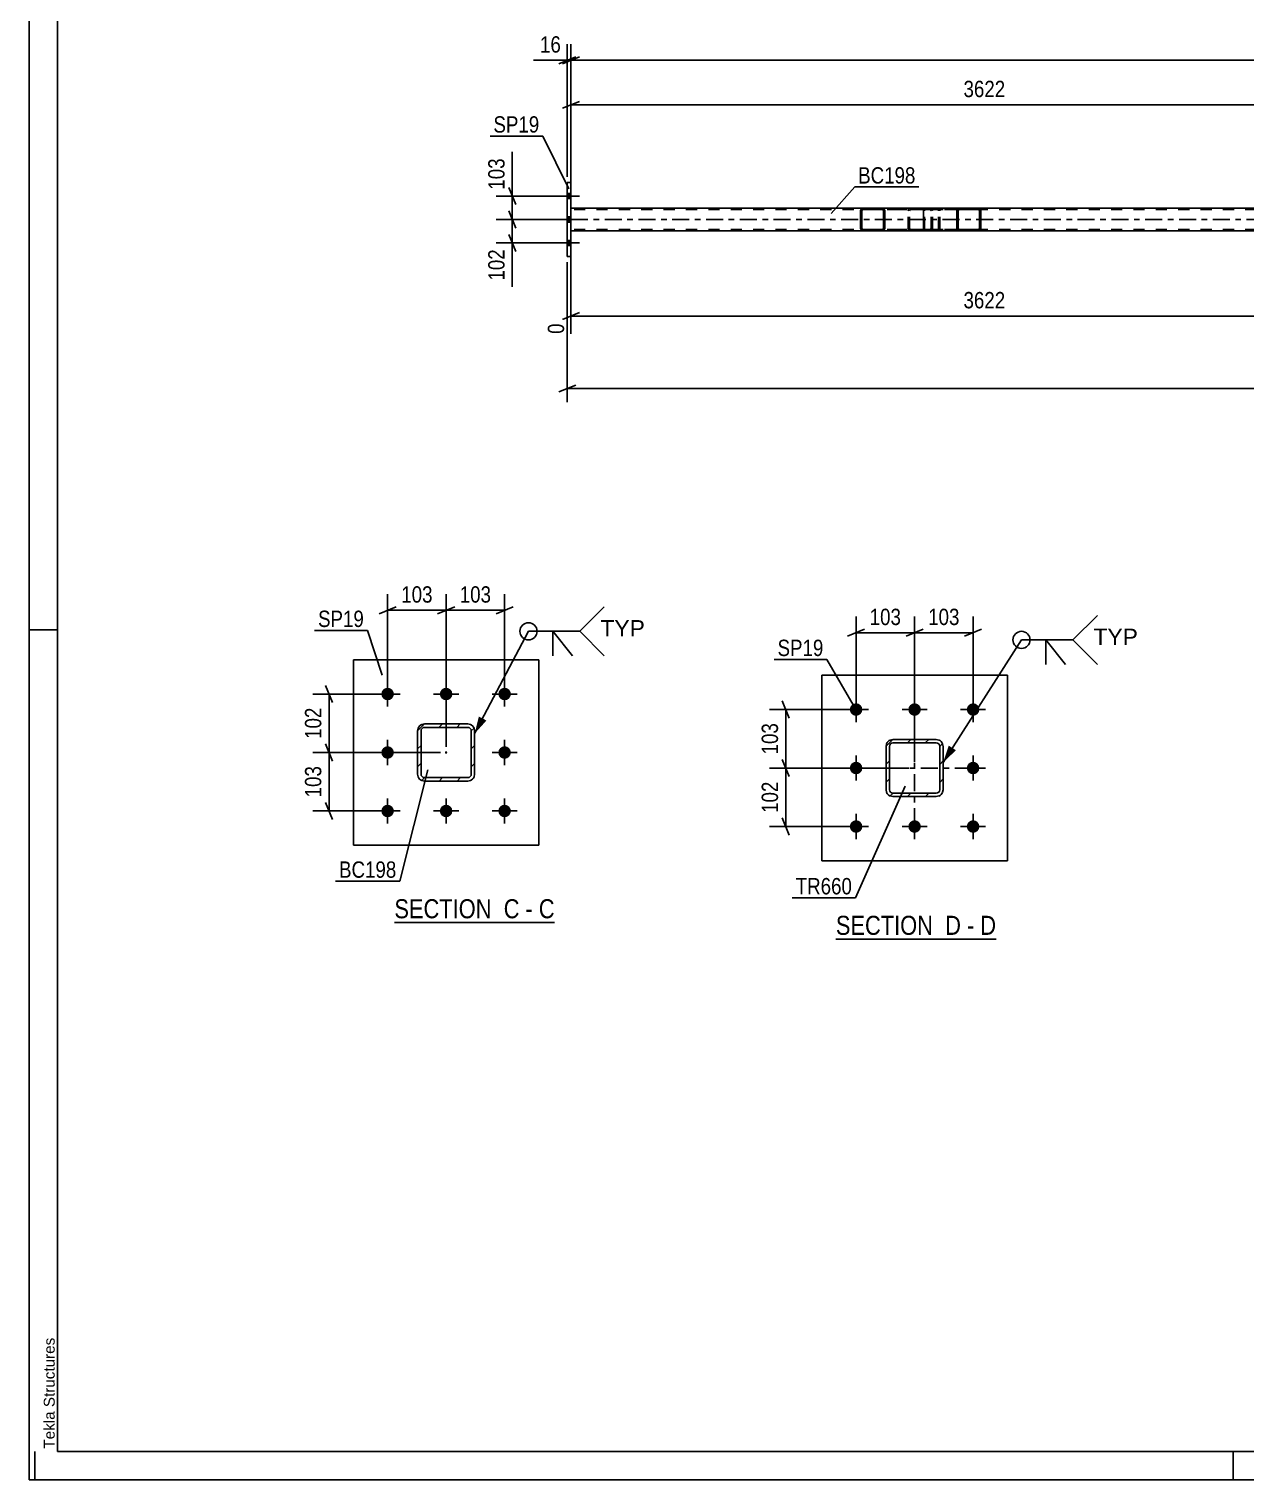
# Model space of a CAD drawing. Header units: millimetres. Extents: x -49 to 792, y -420 to 174.
# Drawn here: x -49.1 to 164.1, y -420.3 to -165.9 of the extents above; entities that cross this region are included whole.
import ezdxf

# ---------------------------------------------------------------- set-up
doc = ezdxf.new("R2010")
doc.units = ezdxf.units.MM
doc.linetypes.add('DXK_LINE_DOT2', pattern=[3.9198, 1.9599, -1.9599])
doc.linetypes.add('DXK_LINE_DOT3', pattern=[5.9187, 2.979, -0.9799, 0.9799, -0.9799])
doc.styles.add('Arial', font='ARIAL.TTF', dxfattribs={"height": 0.2})
doc.styles.add('Arial Narrow', font='ARIALN.TTF', dxfattribs={"height": 0.2})

# ---------------------------------------------------------------- blocks, each defined once
blk = doc.blocks.new('Unknown-122570535-18 - 2044')
at = {"color": 6, "linetype": 'Continuous'}
blk.add_line((92.28, -325.46), (120.35, -325.46), dxfattribs=at)
at = {"color": 0, "linetype": 'Continuous'}
blk.add_wipeout([(110.38, -324.71), (110.38, -321.21), (92.28, -321.21), (92.28, -324.71)], dxfattribs=at)
at = {"color": 7, "linetype": 'Continuous', "style": 'Arial Narrow'}
blk.add_text('SECTION ', height=3.34, dxfattribs=at).set_placement((92.28, -324.71))
at = {"color": 0, "linetype": 'Continuous'}
blk.add_wipeout([(114.2, -324.71), (114.2, -321.21), (111.43, -321.21), (111.43, -324.71)], dxfattribs=at)
blk.add_wipeout([(116.53, -324.71), (116.53, -321.21), (115.25, -321.21), (115.25, -324.71)], dxfattribs=at)
at = {"color": 7, "linetype": 'Continuous', "style": 'Arial Narrow'}
blk.add_text('D', height=3.34, dxfattribs=at).set_placement((111.43, -324.71))
at = {"color": 0, "linetype": 'Continuous'}
blk.add_wipeout([(120.35, -324.71), (120.35, -321.21), (117.58, -321.21), (117.58, -324.71)], dxfattribs=at)
at = {"color": 7, "linetype": 'Continuous', "style": 'Arial Narrow'}
for s, p in [('D', (117.58, -324.71)), ('-', (115.25, -324.71))]:
    blk.add_text(s, height=3.34, dxfattribs=at).set_placement(p)
blk = doc.blocks.new('Unknown-122570535-1133')
at = {"color": 5, "linetype": 'Continuous'}
for p, q in [((-49.09, 173.75), (-49.09, -420.25)), ((-44.09, 168.75), (-44.09, -415.25)), ((-44.09, -271.25), (-49.09, -271.25)), ((-48.09, -420.25), (-48.09, -415.25)), ((-44.09, -415.25), (786.91, -415.25)), ((161.91, -420.25), (161.91, -415.25)), ((-49.09, -420.25), (791.91, -420.25))]:
    blk.add_line(p, q, dxfattribs=at)
at = {"color": 174, "linetype": 'Continuous', "style": 'Arial'}
blk.add_text('Tekla Structures', height=1.9102, rotation=90, dxfattribs=at).set_placement((-44.59, -414.75))
blk = doc.blocks.new('Unknown-122570535-20 - 8464')
at = {"color": 6, "linetype": 'Continuous'}
blk.add_line((14.93, -322.55), (43, -322.55), dxfattribs=at)
at = {"color": 0, "linetype": 'Continuous'}
blk.add_wipeout([(33.03, -321.8), (33.03, -318.3), (14.93, -318.3), (14.93, -321.8)], dxfattribs=at)
at = {"color": 7, "linetype": 'Continuous', "style": 'Arial Narrow'}
blk.add_text('SECTION ', height=3.34, dxfattribs=at).set_placement((14.93, -321.8))
at = {"color": 0, "linetype": 'Continuous'}
blk.add_wipeout([(36.85, -321.8), (36.85, -318.3), (34.08, -318.3), (34.08, -321.8)], dxfattribs=at)
blk.add_wipeout([(39.18, -321.8), (39.18, -318.3), (37.9, -318.3), (37.9, -321.8)], dxfattribs=at)
at = {"color": 7, "linetype": 'Continuous', "style": 'Arial Narrow'}
blk.add_text('C', height=3.34, dxfattribs=at).set_placement((34.08, -321.8))
at = {"color": 0, "linetype": 'Continuous'}
blk.add_wipeout([(43, -321.8), (43, -318.3), (40.23, -318.3), (40.23, -321.8)], dxfattribs=at)
at = {"color": 7, "linetype": 'Continuous', "style": 'Arial Narrow'}
for s, p in [('-', (37.9, -321.8)), ('C', (40.23, -321.8))]:
    blk.add_text(s, height=3.34, dxfattribs=at).set_placement(p)
blk = doc.blocks.new('Part-122570535-2102 - 2044')
at = {"color": 2, "linetype": 'Continuous'}
for p, q in [((122.32, -279.22), (89.82, -279.22)), ((89.82, -279.22), (89.82, -311.72)), ((122.32, -279.22), (122.32, -311.72)), ((89.82, -311.72), (122.32, -311.72))]:
    blk.add_line(p, q, dxfattribs=at)
blk = doc.blocks.new('Bolt-122570535-2147 - 2044')
at = {"linetype": 'Continuous'}
for points in [[(95.82, -286.32, -1), (95.82, -284.12, -1)], [(106.07, -286.32, -1), (106.07, -284.12, -1)], [(116.32, -286.32, -1), (116.32, -284.12, -1)], [(95.82, -296.57, -1), (95.82, -294.37, -1)], [(116.32, -296.57, -1), (116.32, -294.37, -1)], [(95.82, -306.82, -1), (95.82, -304.62, -1)], [(106.07, -306.82, -1), (106.07, -304.62, -1)], [(116.32, -306.82, -1), (116.32, -304.62, -1)]]:
    blk.add_hatch(color=1, dxfattribs=at).paths.add_polyline_path(points)
at = {"color": 1, "linetype": 'Continuous'}
for p, q in [((95.82, -287.42), (95.82, -283.02)), ((106.07, -287.42), (106.07, -283.02)), ((116.32, -287.42), (116.32, -283.02)), ((98.02, -285.22), (93.62, -285.22)), ((108.27, -285.22), (103.87, -285.22)), ((118.52, -285.22), (114.12, -285.22)), ((95.82, -297.67), (95.82, -293.27)), ((116.32, -297.67), (116.32, -293.27)), ((98.02, -295.47), (93.62, -295.47)), ((118.52, -295.47), (114.12, -295.47)), ((95.82, -307.92), (95.82, -303.52)), ((106.07, -307.92), (106.07, -303.52)), ((116.32, -307.92), (116.32, -303.52)), ((98.02, -305.72), (93.62, -305.72)), ((108.27, -305.72), (103.87, -305.72)), ((118.52, -305.72), (114.12, -305.72))]:
    blk.add_line(p, q, dxfattribs=at)
blk = doc.blocks.new('Part-122570535-2205 - 2044')
at = {"linetype": 'Continuous'}
h = blk.add_hatch(dxfattribs=at)
h.set_pattern_fill('', scale=0.7, style=0, pattern_type=0)
h.set_pattern_definition([(45, (102.2674, -290.4656), (-1.57154, 1.57154), [])])
h.paths.add_polyline_path([(109.87, -290.47), (102.27, -290.47), (101.81, -290.56), (101.42, -290.82), (101.16, -291.21), (101.07, -291.67), (101.07, -299.27), (101.16, -299.72), (101.42, -300.11), (101.81, -300.37), (102.27, -300.47), (109.87, -300.47), (110.33, -300.37), (110.72, -300.11), (110.98, -299.72), (111.07, -299.27), (111.07, -291.67), (110.98, -291.21), (110.72, -290.82), (110.33, -290.56)])
h.paths.add_polyline_path([(110.42, -291.44), (110.47, -291.67), (110.47, -299.27), (110.42, -299.5), (110.29, -299.69), (110.1, -299.82), (109.87, -299.87), (102.27, -299.87), (102.04, -299.82), (101.84, -299.69), (101.71, -299.5), (101.67, -299.27), (101.67, -291.67), (101.71, -291.44), (101.84, -291.24), (102.04, -291.11), (102.27, -291.07), (109.87, -291.07), (110.1, -291.11), (110.29, -291.24)])
at = {"color": 7, "linetype": 'DXK_LINE_DOT3'}
for p, q in [((106.07, -305.47), (106.07, -285.47)), ((116.07, -295.47), (96.07, -295.47))]:
    blk.add_line(p, q, dxfattribs=at)
at = {"color": 7, "linetype": 'DXK_LINE_DOT2'}
for p, q in [((101.07, -291.67), (101.16, -291.21)), ((101.07, -299.27), (101.07, -291.67)), ((101.71, -291.44), (101.67, -291.67)), ((101.67, -299.27), (101.67, -291.67)), ((101.84, -291.24), (101.71, -291.44)), ((101.81, -290.56), (102.27, -290.47)), ((102.04, -291.11), (101.84, -291.24)), ((102.27, -291.07), (102.04, -291.11)), ((102.27, -290.47), (109.87, -290.47)), ((102.27, -291.07), (109.87, -291.07)), ((109.87, -290.47), (110.33, -290.56)), ((110.1, -291.11), (109.87, -291.07)), ((110.29, -291.24), (110.1, -291.11)), ((110.42, -291.44), (110.29, -291.24)), ((110.47, -291.67), (110.42, -291.44)), ((110.47, -299.27), (110.47, -291.67)), ((110.98, -291.21), (111.07, -291.67)), ((111.07, -299.27), (111.07, -291.67)), ((101.16, -299.72), (101.07, -299.27)), ((101.67, -299.27), (101.71, -299.5)), ((101.71, -299.5), (101.84, -299.69)), ((101.84, -299.69), (102.04, -299.82)), ((102.04, -299.82), (102.27, -299.87)), ((102.27, -299.87), (109.87, -299.87)), ((109.87, -299.87), (110.1, -299.82)), ((110.1, -299.82), (110.29, -299.69)), ((110.29, -299.69), (110.42, -299.5)), ((110.42, -299.5), (110.47, -299.27)), ((111.07, -299.27), (110.98, -299.72)), ((102.27, -300.47), (101.81, -300.37)), ((102.27, -300.47), (109.87, -300.47)), ((110.33, -300.37), (109.87, -300.47))]:
    blk.add_line(p, q, dxfattribs=at)
at = {"color": 2, "linetype": 'Continuous'}
for p, q in [((101.16, -291.21), (101.07, -291.67)), ((101.07, -299.27), (101.07, -291.67)), ((101.67, -291.67), (101.71, -291.44)), ((101.67, -299.27), (101.67, -291.67)), ((101.71, -291.44), (101.84, -291.24)), ((102.27, -290.47), (101.81, -290.56)), ((101.84, -291.24), (102.04, -291.11)), ((102.04, -291.11), (102.27, -291.07)), ((102.27, -290.47), (109.87, -290.47)), ((102.27, -291.07), (109.87, -291.07)), ((110.33, -290.56), (109.87, -290.47)), ((109.87, -291.07), (110.1, -291.11)), ((110.1, -291.11), (110.29, -291.24)), ((110.29, -291.24), (110.42, -291.44)), ((110.42, -291.44), (110.47, -291.67)), ((110.47, -299.27), (110.47, -291.67)), ((111.07, -291.67), (110.98, -291.21)), ((111.07, -299.27), (111.07, -291.67)), ((101.07, -299.27), (101.16, -299.72)), ((101.71, -299.5), (101.67, -299.27)), ((101.84, -299.69), (101.71, -299.5)), ((102.04, -299.82), (101.84, -299.69)), ((102.27, -299.87), (102.04, -299.82)), ((102.27, -299.87), (109.87, -299.87)), ((110.1, -299.82), (109.87, -299.87)), ((110.29, -299.69), (110.1, -299.82)), ((110.42, -299.5), (110.29, -299.69)), ((110.47, -299.27), (110.42, -299.5)), ((110.98, -299.72), (111.07, -299.27)), ((101.81, -300.37), (102.27, -300.47)), ((102.27, -300.47), (109.87, -300.47)), ((109.87, -300.47), (110.33, -300.37))]:
    blk.add_line(p, q, dxfattribs=at)
at = {"color": 7, "linetype": 'DXK_LINE_DOT2'}
for centre, start, end in [((102.27, -291.67), 112.5, 157.5), ((109.87, -291.67), 22.5, 67.5), ((102.27, -299.27), 202.5, 247.5), ((109.87, -299.27), 292.5, 337.5)]:
    blk.add_arc(centre, 1.2, start, end, dxfattribs=at)
at = {"color": 2, "linetype": 'Continuous'}
for centre, start, end in [((102.27, -291.67), 112.5, 157.5), ((109.87, -291.67), 22.5, 67.5), ((102.27, -299.27), 202.5, 247.5), ((109.87, -299.27), 292.5, 337.5)]:
    blk.add_arc(centre, 1.2, start, end, dxfattribs=at)
blk = doc.blocks.new('Part-122570535-8500 - 8464')
at = {"color": 2, "linetype": 'Continuous'}
for p, q in [((40.24, -276.5), (7.74, -276.5)), ((7.74, -309), (7.74, -276.5)), ((40.24, -309), (40.24, -276.5)), ((40.24, -309), (7.74, -309))]:
    blk.add_line(p, q, dxfattribs=at)
blk = doc.blocks.new('Part-122570535-8567 - 8464')
at = {"linetype": 'Continuous'}
h = blk.add_hatch(dxfattribs=at)
h.set_pattern_fill('', scale=0.7, style=0, pattern_type=0)
h.set_pattern_definition([(45, (20.1924, -287.7465), (-1.57154, 1.57154), [])])
h.paths.add_polyline_path([(27.79, -287.75), (20.19, -287.75), (19.73, -287.84), (19.34, -288.1), (19.08, -288.49), (18.99, -288.95), (18.99, -296.55), (19.08, -297.01), (19.34, -297.4), (19.73, -297.66), (20.19, -297.75), (27.79, -297.75), (28.25, -297.66), (28.64, -297.4), (28.9, -297.01), (28.99, -296.55), (28.99, -288.95), (28.9, -288.49), (28.64, -288.1), (28.25, -287.84)])
h.paths.add_polyline_path([(28.35, -288.72), (28.39, -288.95), (28.39, -296.55), (28.35, -296.78), (28.22, -296.97), (28.02, -297.1), (27.79, -297.15), (20.19, -297.15), (19.96, -297.1), (19.77, -296.97), (19.64, -296.78), (19.59, -296.55), (19.59, -288.95), (19.64, -288.72), (19.77, -288.52), (19.96, -288.39), (20.19, -288.35), (27.79, -288.35), (28.02, -288.39), (28.22, -288.52)])
blk.add_hatch(color=246, dxfattribs=at).paths.add_polyline_path([(23.99, -292.85, -1), (23.99, -292.65, -1)])
at = {"color": 7, "linetype": 'DXK_LINE_DOT2'}
for p, q in [((18.99, -288.95), (19.08, -288.49)), ((18.99, -296.55), (18.99, -288.95)), ((19.64, -288.72), (19.59, -288.95)), ((19.59, -296.55), (19.59, -288.95)), ((19.77, -288.52), (19.64, -288.72)), ((19.73, -287.84), (20.19, -287.75)), ((19.96, -288.39), (19.77, -288.52)), ((20.19, -288.35), (19.96, -288.39)), ((20.19, -287.75), (27.79, -287.75)), ((20.19, -288.35), (27.79, -288.35)), ((27.79, -287.75), (28.25, -287.84)), ((28.02, -288.39), (27.79, -288.35)), ((28.22, -288.52), (28.02, -288.39)), ((28.35, -288.72), (28.22, -288.52)), ((28.39, -288.95), (28.35, -288.72)), ((28.39, -296.55), (28.39, -288.95)), ((28.9, -288.49), (28.99, -288.95)), ((28.99, -296.55), (28.99, -288.95)), ((19.08, -297.01), (18.99, -296.55)), ((19.59, -296.55), (19.64, -296.78)), ((19.64, -296.78), (19.77, -296.97)), ((19.77, -296.97), (19.96, -297.1)), ((19.96, -297.1), (20.19, -297.15)), ((20.19, -297.15), (27.79, -297.15)), ((27.79, -297.15), (28.02, -297.1)), ((28.02, -297.1), (28.22, -296.97)), ((28.22, -296.97), (28.35, -296.78)), ((28.35, -296.78), (28.39, -296.55)), ((28.99, -296.55), (28.9, -297.01)), ((20.19, -297.75), (19.73, -297.66)), ((20.19, -297.75), (27.79, -297.75)), ((28.25, -297.66), (27.79, -297.75))]:
    blk.add_line(p, q, dxfattribs=at)
at = {"color": 2, "linetype": 'Continuous'}
for p, q in [((19.08, -288.49), (18.99, -288.95)), ((18.99, -296.55), (18.99, -288.95)), ((19.59, -288.95), (19.64, -288.72)), ((19.59, -296.55), (19.59, -288.95)), ((19.64, -288.72), (19.77, -288.52)), ((20.19, -287.75), (19.73, -287.84)), ((19.77, -288.52), (19.96, -288.39)), ((19.96, -288.39), (20.19, -288.35)), ((20.19, -287.75), (27.79, -287.75)), ((20.19, -288.35), (27.79, -288.35)), ((28.25, -287.84), (27.79, -287.75)), ((27.79, -288.35), (28.02, -288.39)), ((28.02, -288.39), (28.22, -288.52)), ((28.22, -288.52), (28.35, -288.72)), ((28.35, -288.72), (28.39, -288.95)), ((28.39, -296.55), (28.39, -288.95)), ((28.99, -288.95), (28.9, -288.49)), ((28.99, -296.55), (28.99, -288.95)), ((18.99, -296.55), (19.08, -297.01)), ((19.64, -296.78), (19.59, -296.55)), ((19.77, -296.97), (19.64, -296.78)), ((19.96, -297.1), (19.77, -296.97)), ((20.19, -297.15), (19.96, -297.1)), ((20.19, -297.15), (27.79, -297.15)), ((28.02, -297.1), (27.79, -297.15)), ((28.22, -296.97), (28.02, -297.1)), ((28.35, -296.78), (28.22, -296.97)), ((28.39, -296.55), (28.35, -296.78)), ((28.9, -297.01), (28.99, -296.55)), ((19.73, -297.66), (20.19, -297.75)), ((20.19, -297.75), (27.79, -297.75)), ((27.79, -297.75), (28.25, -297.66))]:
    blk.add_line(p, q, dxfattribs=at)
at = {"color": 7, "linetype": 'DXK_LINE_DOT3'}
blk.add_line((23.99, -292.75), (23.99, -292.75), dxfattribs=at)
at = {"color": 246, "linetype": 'DXK_LINE_DOT2'}
blk.add_line((23.99, -292.75), (23.99, -292.75), dxfattribs=at)
at = {"color": 246, "linetype": 'Continuous'}
blk.add_circle((23.99, -292.75), 0.1, dxfattribs=at)
at = {"color": 7, "linetype": 'DXK_LINE_DOT2'}
for centre, start, end in [((20.19, -288.95), 112.5, 157.5), ((27.79, -288.95), 22.5, 67.5), ((20.19, -296.55), 202.5, 247.5), ((27.79, -296.55), 292.5, 337.5)]:
    blk.add_arc(centre, 1.2, start, end, dxfattribs=at)
at = {"color": 2, "linetype": 'Continuous'}
for centre, start, end in [((20.19, -288.95), 112.5, 157.5), ((27.79, -288.95), 22.5, 67.5), ((20.19, -296.55), 202.5, 247.5), ((27.79, -296.55), 292.5, 337.5)]:
    blk.add_arc(centre, 1.2, start, end, dxfattribs=at)
blk = doc.blocks.new('Bolt-122570535-8590 - 8464')
at = {"linetype": 'Continuous'}
for points in [[(13.74, -283.6, -1), (13.74, -281.4, -1)], [(23.99, -283.6, -1), (23.99, -281.4, -1)], [(34.24, -283.6, -1), (34.24, -281.4, -1)], [(13.74, -293.85, -1), (13.74, -291.65, -1)], [(34.24, -293.85, -1), (34.24, -291.65, -1)], [(13.74, -304.1, -1), (13.74, -301.9, -1)], [(23.99, -304.1, -1), (23.99, -301.9, -1)], [(34.24, -304.1, -1), (34.24, -301.9, -1)]]:
    blk.add_hatch(color=1, dxfattribs=at).paths.add_polyline_path(points)
at = {"color": 1, "linetype": 'Continuous'}
for p, q in [((13.74, -284.7), (13.74, -280.3)), ((23.99, -284.7), (23.99, -280.3)), ((34.24, -284.7), (34.24, -280.3)), ((15.94, -282.5), (11.54, -282.5)), ((26.19, -282.5), (21.79, -282.5)), ((36.44, -282.5), (32.04, -282.5)), ((13.74, -294.95), (13.74, -290.55)), ((34.24, -294.95), (34.24, -290.55)), ((15.94, -292.75), (11.54, -292.75)), ((36.44, -292.75), (32.04, -292.75)), ((13.74, -305.2), (13.74, -300.8)), ((23.99, -305.2), (23.99, -300.8)), ((34.24, -305.2), (34.24, -300.8)), ((15.94, -303), (11.54, -303)), ((26.19, -303), (21.79, -303)), ((36.44, -303), (32.04, -303))]:
    blk.add_line(p, q, dxfattribs=at)
blk = doc.blocks.new('Bolt-122570535-7462 - 7274')
at = {"linetype": 'Continuous'}
for points in [[(45.86, -195.67), (45.86, -194.79), (45.22, -194.79), (45.22, -195.67)], [(45.86, -195.67), (45.86, -194.79), (45.22, -194.79), (45.22, -195.67)], [(45.86, -195.67), (45.86, -194.79), (45.22, -194.79), (45.22, -195.67)], [(45.86, -199.77), (45.86, -198.89), (45.22, -198.89), (45.22, -199.77)], [(45.86, -199.77), (45.86, -198.89), (45.22, -198.89), (45.22, -199.77)], [(45.86, -203.87), (45.86, -202.99), (45.22, -202.99), (45.22, -203.87)], [(45.86, -203.87), (45.86, -202.99), (45.22, -202.99), (45.22, -203.87)], [(45.86, -203.87), (45.86, -202.99), (45.22, -202.99), (45.22, -203.87)]]:
    blk.add_hatch(color=1, dxfattribs=at).paths.add_polyline_path(points)
at = {"color": 1, "linetype": 'Continuous'}
for p, q in [((44.06, -195.23), (47.38, -195.23)), ((44.06, -195.23), (47.38, -195.23)), ((44.06, -195.23), (47.38, -195.23)), ((45.22, -194.79), (45.86, -194.79)), ((45.22, -194.79), (45.86, -194.79)), ((45.22, -194.79), (45.86, -194.79)), ((45.22, -195.67), (45.86, -195.67)), ((45.22, -195.67), (45.86, -195.67)), ((45.22, -195.67), (45.86, -195.67)), ((44.06, -199.33), (47.38, -199.33)), ((44.06, -199.33), (47.38, -199.33)), ((45.22, -198.89), (45.86, -198.89)), ((45.22, -198.89), (45.86, -198.89)), ((45.22, -199.77), (45.86, -199.77)), ((45.22, -199.77), (45.86, -199.77)), ((44.06, -203.43), (47.38, -203.43)), ((44.06, -203.43), (47.38, -203.43)), ((44.06, -203.43), (47.38, -203.43)), ((45.22, -202.99), (45.86, -202.99)), ((45.22, -202.99), (45.86, -202.99)), ((45.22, -202.99), (45.86, -202.99)), ((45.22, -203.87), (45.86, -203.87)), ((45.22, -203.87), (45.86, -203.87)), ((45.22, -203.87), (45.86, -203.87))]:
    blk.add_line(p, q, dxfattribs=at)
blk = doc.blocks.new('Part-122570535-7421 - 7274')
at = {"color": 2, "linetype": 'Continuous'}
for p, q in [((97.11, -197.33), (45.86, -197.33)), ((182.24, -197.33), (117.17, -197.33)), ((97.11, -201.33), (45.86, -201.33)), ((182.24, -201.33), (117.17, -201.33))]:
    blk.add_line(p, q, dxfattribs=at)
at = {"color": 7, "linetype": 'DXK_LINE_DOT2'}
for p, q in [((45.86, -197.33), (45.86, -201.33)), ((714.74, -197.57), (45.86, -197.57)), ((117.17, -197.33), (97.11, -197.33)), ((714.74, -201.09), (45.86, -201.09)), ((117.17, -201.33), (97.11, -201.33))]:
    blk.add_line(p, q, dxfattribs=at)
at = {"color": 7, "linetype": 'DXK_LINE_DOT3'}
blk.add_line((45.86, -199.33), (714.74, -199.33), dxfattribs=at)
blk = doc.blocks.new('Part-122570535-7524 - 7274')
at = {"linetype": 'Continuous'}
h = blk.add_hatch(dxfattribs=at)
h.set_pattern_fill('', scale=0.7, style=0, pattern_type=0)
h.set_pattern_definition([(45, (117.6313, -197.6215), (-1.57154, 1.57154), [])])
h.paths.add_polyline_path([(117.67, -197.81), (117.63, -197.62), (117.52, -197.47), (117.36, -197.36), (117.17, -197.33), (113.98, -197.33), (113.79, -197.36), (113.63, -197.47), (113.52, -197.62), (113.48, -197.81), (113.48, -200.85), (113.52, -201.03), (113.63, -201.18), (113.79, -201.29), (113.98, -201.33), (117.17, -201.33), (117.36, -201.29), (117.52, -201.18), (117.63, -201.03), (117.67, -200.85)])
h.paths.add_polyline_path([(117.4, -200.94), (117.34, -201.01), (117.26, -201.07), (117.17, -201.09), (113.98, -201.09), (113.89, -201.07), (113.8, -201.01), (113.75, -200.94), (113.73, -200.85), (113.73, -197.81), (113.75, -197.71), (113.8, -197.64), (113.89, -197.58), (113.98, -197.57), (117.17, -197.57), (117.26, -197.58), (117.34, -197.64), (117.4, -197.71), (117.42, -197.81), (117.42, -200.85)])
at = {"color": 2, "linetype": 'Continuous'}
for p, q in [((107.65, -197.81), (107.68, -197.62)), ((107.65, -200.85), (107.65, -197.81)), ((107.68, -197.62), (107.73, -197.47)), ((107.73, -197.47), (107.82, -197.36)), ((107.82, -197.36), (107.93, -197.33)), ((113.98, -197.33), (107.93, -197.33)), ((113.52, -197.62), (113.48, -197.81)), ((113.48, -200.85), (113.48, -197.81)), ((113.73, -197.81), (113.75, -197.71)), ((113.73, -200.85), (113.73, -197.81)), ((113.75, -197.71), (113.8, -197.64)), ((113.98, -197.33), (113.79, -197.36)), ((113.8, -197.64), (113.89, -197.58)), ((113.89, -197.58), (113.98, -197.57)), ((113.98, -197.33), (117.17, -197.33)), ((113.98, -197.57), (117.17, -197.57)), ((117.36, -197.36), (117.17, -197.33)), ((117.17, -197.57), (117.26, -197.58)), ((117.26, -197.58), (117.34, -197.64)), ((117.34, -197.64), (117.4, -197.71)), ((117.4, -197.71), (117.42, -197.81)), ((117.42, -200.85), (117.42, -197.81)), ((117.67, -197.81), (117.63, -197.62)), ((117.67, -200.85), (117.67, -197.81)), ((107.68, -201.03), (107.65, -200.85)), ((113.48, -200.85), (113.52, -201.03)), ((113.75, -200.94), (113.73, -200.85)), ((117.42, -200.85), (117.4, -200.94)), ((117.63, -201.03), (117.67, -200.85)), ((107.73, -201.18), (107.68, -201.03)), ((107.82, -201.29), (107.73, -201.18)), ((107.93, -201.33), (107.82, -201.29)), ((113.98, -201.33), (107.93, -201.33)), ((113.8, -201.01), (113.75, -200.94)), ((113.79, -201.29), (113.98, -201.33)), ((113.89, -201.07), (113.8, -201.01)), ((113.98, -201.09), (113.89, -201.07)), ((113.98, -201.09), (117.17, -201.09)), ((113.98, -201.33), (117.17, -201.33)), ((117.26, -201.07), (117.17, -201.09)), ((117.17, -201.33), (117.36, -201.29)), ((117.34, -201.01), (117.26, -201.07)), ((117.4, -200.94), (117.34, -201.01))]:
    blk.add_line(p, q, dxfattribs=at)
at = {"color": 7, "linetype": 'DXK_LINE_DOT2'}
for p, q in [((107.8, -197.71), (107.79, -197.81)), ((107.79, -200.85), (107.79, -197.81)), ((107.83, -197.64), (107.8, -197.71)), ((107.87, -197.58), (107.83, -197.64)), ((107.93, -197.57), (107.87, -197.58)), ((117.17, -197.57), (107.93, -197.57)), ((109.2, -197.57), (109.2, -197.33)), ((110.02, -197.33), (110.21, -197.36)), ((110.11, -197.58), (110.02, -197.57)), ((110.19, -197.64), (110.11, -197.58)), ((110.25, -197.71), (110.19, -197.64)), ((110.27, -197.81), (110.25, -197.71)), ((110.27, -200.85), (110.27, -197.81)), ((110.48, -197.62), (110.52, -197.81)), ((110.52, -200.85), (110.52, -197.81)), ((117.17, -197.33), (113.98, -197.33)), ((107.79, -200.85), (107.8, -200.94)), ((110.25, -200.94), (110.27, -200.85)), ((110.52, -200.85), (110.48, -201.03)), ((107.8, -200.94), (107.83, -201.01)), ((107.83, -201.01), (107.87, -201.07)), ((107.87, -201.07), (107.93, -201.09)), ((117.17, -201.09), (107.93, -201.09)), ((109.2, -201.33), (109.2, -201.09)), ((110.02, -201.09), (110.11, -201.07)), ((110.21, -201.29), (110.02, -201.33)), ((110.11, -201.07), (110.19, -201.01)), ((110.19, -201.01), (110.25, -200.94)), ((117.17, -201.33), (113.98, -201.33))]:
    blk.add_line(p, q, dxfattribs=at)
for centre, start, end in [((110.03, -197.82), 23.8494, 68.8059), ((110.03, -200.83), 291.1941, 336.1506)]:
    blk.add_arc(centre, 0.492, start, end, dxfattribs=at)
at = {"color": 2, "linetype": 'Continuous'}
for centre, start, end in [((113.97, -197.82), 111.1941, 156.1506), ((117.18, -197.82), 23.8494, 68.8059), ((113.97, -200.83), 203.8494, 248.8059), ((117.18, -200.83), 291.1941, 336.1506)]:
    blk.add_arc(centre, 0.492, start, end, dxfattribs=at)
blk = doc.blocks.new('Part-122570535-7525 - 7274')
at = {"linetype": 'Continuous'}
h = blk.add_hatch(dxfattribs=at)
h.set_pattern_fill('', scale=0.7, style=0, pattern_type=0)
h.set_pattern_definition([(45, (100.8133, -197.6215), (-1.57154, 1.57154), [])])
h.paths.add_polyline_path([(100.85, -197.81), (100.81, -197.62), (100.7, -197.47), (100.54, -197.36), (100.34, -197.33), (97.11, -197.33), (96.91, -197.36), (96.75, -197.47), (96.63, -197.62), (96.6, -197.81), (96.6, -200.85), (96.63, -201.03), (96.75, -201.18), (96.91, -201.29), (97.11, -201.33), (100.34, -201.33), (100.54, -201.29), (100.7, -201.18), (100.81, -201.03), (100.85, -200.85)])
h.paths.add_polyline_path([(100.58, -200.94), (100.52, -201.01), (100.44, -201.07), (100.34, -201.09), (97.11, -201.09), (97.01, -201.07), (96.93, -201.01), (96.87, -200.94), (96.85, -200.85), (96.85, -197.81), (96.87, -197.71), (96.93, -197.64), (97.01, -197.58), (97.11, -197.57), (100.34, -197.57), (100.44, -197.58), (100.52, -197.64), (100.58, -197.71), (100.6, -197.81), (100.6, -200.85)])
at = {"color": 2, "linetype": 'Continuous'}
for p, q in [((96.63, -197.62), (96.6, -197.81)), ((96.6, -200.85), (96.6, -197.81)), ((96.85, -197.81), (96.87, -197.71)), ((96.85, -200.85), (96.85, -197.81)), ((96.87, -197.71), (96.93, -197.64)), ((97.11, -197.33), (96.91, -197.36)), ((96.93, -197.64), (97.01, -197.58)), ((97.01, -197.58), (97.11, -197.57)), ((97.11, -197.33), (100.34, -197.33)), ((97.11, -197.57), (100.34, -197.57)), ((107.93, -197.33), (100.34, -197.33)), ((100.54, -197.36), (100.34, -197.33)), ((100.34, -197.57), (100.44, -197.58)), ((100.44, -197.58), (100.52, -197.64)), ((100.52, -197.64), (100.58, -197.71)), ((100.58, -197.71), (100.6, -197.81)), ((100.6, -200.85), (100.6, -197.81)), ((100.85, -197.81), (100.81, -197.62)), ((100.85, -200.85), (100.85, -197.81)), ((96.6, -200.85), (96.63, -201.03)), ((96.87, -200.94), (96.85, -200.85)), ((100.6, -200.85), (100.58, -200.94)), ((100.81, -201.03), (100.85, -200.85)), ((96.93, -201.01), (96.87, -200.94)), ((96.91, -201.29), (97.11, -201.33)), ((97.01, -201.07), (96.93, -201.01)), ((97.11, -201.09), (97.01, -201.07)), ((97.11, -201.09), (100.34, -201.09)), ((97.11, -201.33), (100.34, -201.33)), ((100.44, -201.07), (100.34, -201.09)), ((100.34, -201.33), (100.54, -201.29)), ((107.93, -201.33), (100.34, -201.33)), ((100.52, -201.01), (100.44, -201.07)), ((100.58, -200.94), (100.52, -201.01))]:
    blk.add_line(p, q, dxfattribs=at)
at = {"color": 7, "linetype": 'DXK_LINE_DOT2'}
for p, q in [((100.34, -197.33), (97.11, -197.33)), ((108.69, -197.57), (97.11, -197.57)), ((104.94, -197.81), (104.98, -197.62)), ((104.94, -200.85), (104.94, -197.81)), ((105.22, -197.71), (105.2, -197.81)), ((105.2, -200.85), (105.2, -197.81)), ((105.27, -197.64), (105.22, -197.71)), ((105.26, -197.36), (105.46, -197.33)), ((105.36, -197.58), (105.27, -197.64)), ((105.46, -197.57), (105.36, -197.58)), ((108.69, -197.33), (107.93, -197.33)), ((108.69, -197.33), (108.89, -197.36)), ((108.79, -197.58), (108.69, -197.57)), ((108.87, -197.64), (108.79, -197.58)), ((108.93, -197.71), (108.87, -197.64)), ((108.95, -197.81), (108.93, -197.71)), ((108.95, -200.85), (108.95, -197.81)), ((109.16, -197.62), (109.2, -197.81)), ((109.2, -200.85), (109.2, -197.81)), ((104.98, -201.03), (104.94, -200.85)), ((105.2, -200.85), (105.22, -200.94)), ((108.93, -200.94), (108.95, -200.85)), ((109.2, -200.85), (109.16, -201.03)), ((108.69, -201.09), (97.11, -201.09)), ((100.34, -201.33), (97.11, -201.33)), ((105.22, -200.94), (105.27, -201.01)), ((105.46, -201.33), (105.26, -201.29)), ((105.27, -201.01), (105.3, -201.03)), ((105.3, -201.03), (105.36, -201.07)), ((105.36, -201.07), (105.46, -201.09)), ((108.69, -201.33), (107.93, -201.33)), ((108.69, -201.09), (108.79, -201.07)), ((108.89, -201.29), (108.69, -201.33)), ((108.79, -201.07), (108.87, -201.01)), ((108.87, -201.01), (108.93, -200.94))]:
    blk.add_line(p, q, dxfattribs=at)
at = {"color": 2, "linetype": 'Continuous'}
for centre, start, end in [((97.09, -197.83), 110.7583, 155.68), ((100.36, -197.83), 24.32, 69.2417), ((97.09, -200.82), 204.32, 249.2417), ((100.36, -200.82), 290.7583, 335.68)]:
    blk.add_arc(centre, 0.496, start, end, dxfattribs=at)
at = {"color": 7, "linetype": 'DXK_LINE_DOT2'}
for centre, start, end in [((105.44, -197.83), 110.7583, 155.68), ((108.71, -197.83), 24.32, 69.2417), ((105.44, -200.82), 204.32, 249.2417), ((108.71, -200.82), 290.7583, 335.68)]:
    blk.add_arc(centre, 0.496, start, end, dxfattribs=at)
blk = doc.blocks.new('Part-122570535-7531 - 7274')
at = {"color": 2, "linetype": 'Continuous'}
for p, q in [((45.86, -192.83), (45.22, -192.83)), ((45.22, -192.83), (45.22, -205.83)), ((45.86, -192.83), (45.86, -205.83)), ((45.22, -205.83), (45.86, -205.83))]:
    blk.add_line(p, q, dxfattribs=at)
blk = doc.blocks.new('StraightDimension-122570535-2322 - 2044')
at = {"color": 7, "linetype": 'Continuous'}
for p, q in [((82.89, -293.97), (84.09, -296.97)), ((105.07, -295.47), (80.64, -295.47)), ((83.49, -305.72), (83.49, -295.47)), ((84.09, -307.22), (82.89, -304.22)), ((94.82, -305.72), (80.64, -305.72))]:
    blk.add_line(p, q, dxfattribs=at)
at = {"color": 0}
blk.add_wipeout([(82.74, -297.25), (78.54, -297.25), (78.54, -303.93), (82.74, -303.93)], dxfattribs=at)
at = {"color": 3, "style": 'Arial Narrow'}
blk.add_text('102', height=2.863, rotation=90.0002, dxfattribs=at).set_placement((82.14, -303.33))
blk = doc.blocks.new('StraightDimension-122570535-2270 - 2044')
at = {"color": 7, "linetype": 'Continuous'}
for p, q in [((106.07, -294.47), (106.07, -268.91)), ((116.32, -284.22), (116.32, -268.91)), ((104.57, -272.36), (107.57, -271.16)), ((106.07, -271.76), (116.32, -271.76)), ((117.82, -271.16), (114.82, -272.36))]:
    blk.add_line(p, q, dxfattribs=at)
at = {"color": 0}
blk.add_wipeout([(114.53, -271.01), (114.53, -266.81), (107.85, -266.81), (107.85, -271.01)], dxfattribs=at)
at = {"color": 3, "style": 'Arial Narrow'}
blk.add_text('103', height=2.863, dxfattribs=at).set_placement((108.45, -270.41))
blk = doc.blocks.new('StraightDimension-122570535-2287 - 2044')
at = {"color": 7, "linetype": 'Continuous'}
for p, q in [((95.82, -284.22), (95.82, -268.91)), ((106.07, -294.47), (106.07, -268.91)), ((94.32, -272.36), (97.32, -271.16)), ((95.82, -271.76), (106.07, -271.76)), ((107.57, -271.16), (104.57, -272.36))]:
    blk.add_line(p, q, dxfattribs=at)
at = {"color": 0}
blk.add_wipeout([(104.28, -271.01), (104.28, -266.81), (97.6, -266.81), (97.6, -271.01)], dxfattribs=at)
at = {"color": 3, "style": 'Arial Narrow'}
blk.add_text('103', height=2.863, dxfattribs=at).set_placement((98.2, -270.41))
blk = doc.blocks.new('StraightDimension-122570535-2305 - 2044')
at = {"color": 7, "linetype": 'Continuous'}
for p, q in [((82.89, -283.72), (84.09, -286.72)), ((94.82, -285.22), (80.64, -285.22)), ((83.49, -295.47), (83.49, -285.22)), ((84.09, -296.97), (82.89, -293.97)), ((105.07, -295.47), (80.64, -295.47))]:
    blk.add_line(p, q, dxfattribs=at)
at = {"color": 0}
blk.add_wipeout([(82.74, -287), (78.54, -287), (78.54, -293.68), (82.74, -293.68)], dxfattribs=at)
at = {"color": 3, "style": 'Arial Narrow'}
blk.add_text('103', height=2.863, rotation=90.0002, dxfattribs=at).set_placement((82.14, -293.08))
blk = doc.blocks.new('StraightDimension-122570535-8705 - 8464')
at = {"color": 7, "linetype": 'Continuous'}
for p, q in [((2.87, -281), (4.07, -284)), ((12.74, -282.5), (0.62, -282.5)), ((3.47, -292.75), (3.47, -282.5)), ((4.07, -294.25), (2.87, -291.25)), ((22.99, -292.75), (0.62, -292.75))]:
    blk.add_line(p, q, dxfattribs=at)
at = {"color": 0}
blk.add_wipeout([(2.72, -284.28), (-1.48, -284.28), (-1.48, -290.96), (2.72, -290.96)], dxfattribs=at)
at = {"color": 3, "style": 'Arial Narrow'}
blk.add_text('102', height=2.863, rotation=90.0002, dxfattribs=at).set_placement((2.12, -290.36))
blk = doc.blocks.new('StraightDimension-122570535-8670 - 8464')
at = {"color": 7, "linetype": 'Continuous'}
for p, q in [((23.99, -291.75), (23.99, -264.98)), ((34.24, -281.5), (34.24, -264.98)), ((22.49, -268.43), (25.49, -267.23)), ((23.99, -267.83), (34.24, -267.83)), ((35.74, -267.23), (32.74, -268.43))]:
    blk.add_line(p, q, dxfattribs=at)
at = {"color": 0}
blk.add_wipeout([(32.46, -267.08), (32.46, -262.88), (25.78, -262.88), (25.78, -267.08)], dxfattribs=at)
at = {"color": 3, "style": 'Arial Narrow'}
blk.add_text('103', height=2.863, dxfattribs=at).set_placement((26.38, -266.48))
blk = doc.blocks.new('StraightDimension-122570535-8687 - 8464')
at = {"color": 7, "linetype": 'Continuous'}
for p, q in [((13.74, -281.5), (13.74, -264.98)), ((23.99, -291.75), (23.99, -264.98)), ((12.24, -268.43), (15.24, -267.23)), ((13.74, -267.83), (23.99, -267.83)), ((25.49, -267.23), (22.49, -268.43))]:
    blk.add_line(p, q, dxfattribs=at)
at = {"color": 0}
blk.add_wipeout([(22.21, -267.08), (22.21, -262.88), (15.53, -262.88), (15.53, -267.08)], dxfattribs=at)
at = {"color": 3, "style": 'Arial Narrow'}
blk.add_text('103', height=2.863, dxfattribs=at).set_placement((16.13, -266.48))
blk = doc.blocks.new('StraightDimension-122570535-8722 - 8464')
at = {"color": 7, "linetype": 'Continuous'}
for p, q in [((2.87, -291.25), (4.07, -294.25)), ((22.99, -292.75), (0.62, -292.75)), ((3.47, -303), (3.47, -292.75)), ((4.07, -304.5), (2.87, -301.5)), ((12.74, -303), (0.62, -303))]:
    blk.add_line(p, q, dxfattribs=at)
at = {"color": 0}
blk.add_wipeout([(2.72, -294.53), (-1.48, -294.53), (-1.48, -301.21), (2.72, -301.21)], dxfattribs=at)
at = {"color": 3, "style": 'Arial Narrow'}
blk.add_text('103', height=2.863, rotation=90.0002, dxfattribs=at).set_placement((2.12, -300.61))
blk = doc.blocks.new('StraightDimension-122570535-42262 - 7274')
at = {"color": 7, "linetype": 'Continuous'}
for p, q in [((44.22, -195.23), (32.73, -195.23)), ((34.98, -193.73), (36.18, -196.73)), ((35.58, -199.33), (35.58, -195.23)), ((36.18, -200.83), (34.98, -197.83)), ((44.22, -199.33), (32.73, -199.33))]:
    blk.add_line(p, q, dxfattribs=at)
at = {"color": 0}
blk.add_wipeout([(34.83, -188.02), (30.63, -188.02), (30.63, -194.7), (34.83, -194.7)], dxfattribs=at)
at = {"color": 7, "linetype": 'Continuous'}
blk.add_line((35.58, -195.23), (35.58, -187.49), dxfattribs=at)
blk.add_line((35.58, -195.23), (35.58, -187.49), dxfattribs=at)
at = {"color": 3, "style": 'Arial Narrow'}
blk.add_text('103', height=2.863, rotation=90.0002, dxfattribs=at).set_placement((34.23, -194.1))
blk = doc.blocks.new('StraightDimension-122570535-7753 - 7274')
at = {"color": 7, "linetype": 'Continuous'}
for p, q in [((45.86, -202.33), (45.86, -219.38)), ((190.74, -210.73), (190.74, -224.86)), ((47.36, -215.65), (44.36, -216.85)), ((189.24, -216.85), (192.24, -215.65)), ((45.86, -216.25), (190.74, -216.25))]:
    blk.add_line(p, q, dxfattribs=at)
at = {"color": 0}
blk.add_wipeout([(122.55, -215.5), (122.55, -211.3), (114.04, -211.3), (114.04, -215.5)], dxfattribs=at)
at = {"color": 0, "linetype": 'Continuous'}
for points in [[(45.26, -216.95), (41.06, -216.95), (41.06, -219.98), (45.26, -219.98)], [(190.14, -216.95), (185.94, -216.95), (185.94, -225.46), (190.14, -225.46)]]:
    blk.add_wipeout(points, dxfattribs=at)
at = {"color": 3, "style": 'Arial Narrow'}
blk.add_text('3622', height=2.863, dxfattribs=at).set_placement((114.64, -214.9))
at = {"color": 3, "linetype": 'Continuous', "style": 'Arial Narrow'}
for s, height, p in [('0', 2.86, (44.66, -219.38)), ('3622', 2.863, (189.54, -224.86))]:
    blk.add_text(s, height=height, rotation=90.0002, dxfattribs=at).set_placement(p)
blk = doc.blocks.new('StraightDimension-122570535-7672 - 7274')
at = {"color": 7, "linetype": 'Continuous'}
for p, q in [((45.22, -206.83), (45.22, -231.35)), ((46.72, -228.35), (43.72, -229.55)), ((45.22, -228.95), (725.6, -228.95))]:
    blk.add_line(p, q, dxfattribs=at)
blk = doc.blocks.new('StraightDimension-122570535-7706 - 7274')
at = {"color": 7, "linetype": 'Continuous'}
for p, q in [((45.86, -196.81), (45.86, -176.38)), ((190.74, -188.73), (190.74, -176.38)), ((47.36, -178.63), (44.36, -179.83)), ((45.86, -179.23), (190.74, -179.23)), ((189.24, -179.83), (192.24, -178.63))]:
    blk.add_line(p, q, dxfattribs=at)
at = {"color": 0}
blk.add_wipeout([(122.55, -178.48), (122.55, -174.28), (114.04, -174.28), (114.04, -178.48)], dxfattribs=at)
at = {"color": 3, "style": 'Arial Narrow'}
blk.add_text('3622', height=2.863, dxfattribs=at).set_placement((114.64, -177.88))
blk = doc.blocks.new('StraightDimension-122570535-7771 - 7274')
at = {"color": 7, "linetype": 'Continuous'}
for p, q in [((45.22, -191.83), (45.22, -168.58)), ((45.86, -191.83), (45.86, -168.58)), ((43.72, -172.03), (46.72, -170.83)), ((47.36, -170.83), (44.36, -172.03)), ((45.22, -171.43), (45.86, -171.43))]:
    blk.add_line(p, q, dxfattribs=at)
at = {"color": 0}
blk.add_wipeout([(44.7, -170.68), (44.7, -166.48), (39.84, -166.48), (39.84, -170.68)], dxfattribs=at)
at = {"color": 7, "linetype": 'Continuous'}
blk.add_line((45.22, -171.43), (39.31, -171.43), dxfattribs=at)
blk.add_line((45.22, -171.43), (39.31, -171.43), dxfattribs=at)
at = {"color": 3, "style": 'Arial Narrow'}
blk.add_text('16', height=2.863, dxfattribs=at).set_placement((40.44, -170.08))
blk = doc.blocks.new('StraightDimension-122570535-7781 - 7274')
at = {"color": 7, "linetype": 'Continuous'}
for p, q in [((45.86, -191.83), (45.86, -168.58)), ((47.36, -170.83), (44.36, -172.03)), ((45.86, -171.43), (724.96, -171.43))]:
    blk.add_line(p, q, dxfattribs=at)
blk = doc.blocks.new('StraightDimension-122570535-42263 - 7274')
at = {"color": 7, "linetype": 'Continuous'}
for p, q in [((34.98, -197.83), (36.18, -200.83)), ((44.22, -199.33), (32.73, -199.33)), ((35.58, -203.43), (35.58, -199.33)), ((44.22, -203.43), (32.73, -203.43)), ((36.18, -204.93), (34.98, -201.93))]:
    blk.add_line(p, q, dxfattribs=at)
at = {"color": 0}
blk.add_wipeout([(34.83, -203.95), (30.63, -203.95), (30.63, -210.63), (34.83, -210.63)], dxfattribs=at)
at = {"color": 7, "linetype": 'Continuous'}
blk.add_line((35.58, -203.43), (35.58, -211.16), dxfattribs=at)
blk.add_line((35.58, -203.43), (35.58, -211.16), dxfattribs=at)
at = {"color": 3, "style": 'Arial Narrow'}
blk.add_text('102', height=2.863, rotation=90.0002, dxfattribs=at).set_placement((34.23, -210.03))
blk = doc.blocks.new('Mark-122570535-2098 - 2044')
at = {"color": 0}
blk.add_wipeout([(90.1, -275.84), (90.1, -272.84), (82.06, -272.84), (82.06, -275.84)], dxfattribs=at)
blk.add_wipeout([(90.1, -275.84), (90.1, -272.84), (82.06, -272.84), (82.06, -275.84)], dxfattribs=at)
at = {"color": 30, "linetype": 'Continuous'}
for p in [(81.46, -276.44), (95.7, -285.1)]:
    blk.add_line(p, (90.7, -276.44), dxfattribs=at)
at = {"color": 3, "style": 'Arial Narrow'}
blk.add_text('SP19', height=2.863, dxfattribs=at).set_placement((82.06, -275.84))
blk = doc.blocks.new('Mark-122570535-2201 - 2044')
at = {"color": 0}
blk.add_wipeout([(95.11, -317.61), (95.11, -314.61), (85.24, -314.61), (85.24, -317.61)], dxfattribs=at)
blk.add_wipeout([(95.11, -317.61), (95.11, -314.61), (85.24, -314.61), (85.24, -317.61)], dxfattribs=at)
at = {"color": 30, "linetype": 'Continuous'}
for p in [(104.43, -298.62), (84.64, -318.21)]:
    blk.add_line(p, (95.71, -318.21), dxfattribs=at)
at = {"color": 3, "style": 'Arial Narrow'}
blk.add_text('TR660', height=2.863, dxfattribs=at).set_placement((85.24, -317.61))
blk = doc.blocks.new('WeldMark-122570535-2339 - 2044')
at = {"linetype": 'Continuous'}
blk.add_hatch(color=30, dxfattribs=at).paths.add_polyline_path([(113.32, -292.36), (111.07, -294.48), (112.05, -291.55)])
at = {"color": 30, "linetype": 'Continuous'}
for p, q in [((111.07, -294.48), (124.81, -273.01)), ((124.81, -273.01), (133.81, -273.01))]:
    blk.add_line(p, q, dxfattribs=at)
at = {"color": 3, "linetype": 'Continuous'}
for q in [(132.52, -277.3), (129.09, -277.3)]:
    blk.add_line((129.09, -273.01), q, dxfattribs=at)
for start, end in [(90, 270), (270, 90)]:
    blk.add_arc((124.81, -273.01), 1.5, start, end, dxfattribs=at)
at = {"color": 0, "linetype": 'Continuous'}
blk.add_wipeout([(145.18, -273.91), (145.18, -270.91), (137.41, -270.91), (137.41, -273.91)], dxfattribs=at)
blk.add_wipeout([(145.18, -273.91), (145.18, -270.91), (137.41, -270.91), (137.41, -273.91)], dxfattribs=at)
at = {"color": 3, "linetype": 'Continuous'}
for q in [(138.09, -268.73), (138.09, -277.3)]:
    blk.add_line((133.81, -273.01), q, dxfattribs=at)
at = {"color": 3, "linetype": 'Continuous', "style": 'Arial'}
blk.add_text('TYP', height=2.865, dxfattribs=at).set_placement((137.41, -273.91))
blk = doc.blocks.new('Mark-122570535-8563 - 8464')
at = {"color": 0}
blk.add_wipeout([(15.28, -314.7), (15.28, -311.7), (5.23, -311.7), (5.23, -314.7)], dxfattribs=at)
blk.add_wipeout([(15.28, -314.7), (15.28, -311.7), (5.23, -311.7), (5.23, -314.7)], dxfattribs=at)
at = {"color": 30, "linetype": 'Continuous'}
for p in [(20.81, -295.76), (4.63, -315.3)]:
    blk.add_line(p, (15.88, -315.3), dxfattribs=at)
at = {"color": 3, "style": 'Arial Narrow'}
blk.add_text('BC198', height=2.863, dxfattribs=at).set_placement((5.23, -314.7))
blk = doc.blocks.new('Mark-122570535-8496 - 8464')
at = {"color": 0}
blk.add_wipeout([(9.59, -270.75), (9.59, -267.75), (1.55, -267.75), (1.55, -270.75)], dxfattribs=at)
blk.add_wipeout([(9.59, -270.75), (9.59, -267.75), (1.55, -267.75), (1.55, -270.75)], dxfattribs=at)
at = {"color": 30, "linetype": 'Continuous'}
for p in [(0.95, -271.35), (12.76, -279.2)]:
    blk.add_line(p, (10.19, -271.35), dxfattribs=at)
at = {"color": 3, "style": 'Arial Narrow'}
blk.add_text('SP19', height=2.863, dxfattribs=at).set_placement((1.55, -270.75))
blk = doc.blocks.new('WeldMark-122570535-8739 - 8464')
at = {"linetype": 'Continuous'}
blk.add_hatch(color=30, dxfattribs=at).paths.add_polyline_path([(31.05, -287.14), (28.99, -289.44), (29.73, -286.44)])
at = {"color": 30, "linetype": 'Continuous'}
for p, q in [((28.99, -289.44), (38.43, -271.51)), ((38.43, -271.51), (47.43, -271.51))]:
    blk.add_line(p, q, dxfattribs=at)
at = {"color": 3, "linetype": 'Continuous'}
for q in [(46.14, -275.8), (42.71, -275.8)]:
    blk.add_line((42.71, -271.51), q, dxfattribs=at)
for start, end in [(90, 270), (270, 90)]:
    blk.add_arc((38.43, -271.51), 1.5, start, end, dxfattribs=at)
at = {"color": 0, "linetype": 'Continuous'}
blk.add_wipeout([(58.8, -272.41), (58.8, -269.41), (51.03, -269.41), (51.03, -272.41)], dxfattribs=at)
blk.add_wipeout([(58.8, -272.41), (58.8, -269.41), (51.03, -269.41), (51.03, -272.41)], dxfattribs=at)
at = {"color": 3, "linetype": 'Continuous'}
for q in [(51.71, -267.23), (51.71, -275.8)]:
    blk.add_line((47.43, -271.51), q, dxfattribs=at)
at = {"color": 3, "linetype": 'Continuous', "style": 'Arial'}
blk.add_text('TYP', height=2.865, dxfattribs=at).set_placement((51.03, -272.41))
blk = doc.blocks.new('Mark-122570535-7417 - 7274')
at = {"color": 0}
blk.add_wipeout([(106.23, -193.03), (106.23, -190.03), (96.18, -190.03), (96.18, -193.03)], dxfattribs=at)
blk.add_wipeout([(106.23, -193.03), (106.23, -190.03), (96.18, -190.03), (96.18, -193.03)], dxfattribs=at)
at = {"color": 30, "linetype": 'Continuous'}
for p, q in [((91.44, -198.26), (95.58, -193.63)), ((95.58, -193.63), (106.83, -193.63))]:
    blk.add_line(p, q, dxfattribs=at)
at = {"color": 3, "style": 'Arial Narrow'}
blk.add_text('BC198', height=2.863, dxfattribs=at).set_placement((96.18, -193.03))
blk = doc.blocks.new('Mark-122570535-7527 - 7274')
at = {"color": 0}
blk.add_wipeout([(40.32, -184.1), (40.32, -181.1), (32.28, -181.1), (32.28, -184.1)], dxfattribs=at)
blk.add_wipeout([(40.32, -184.1), (40.32, -181.1), (32.28, -181.1), (32.28, -184.1)], dxfattribs=at)
at = {"color": 30, "linetype": 'Continuous'}
for p in [(31.68, -184.7), (45.51, -193.96)]:
    blk.add_line(p, (40.92, -184.7), dxfattribs=at)
at = {"color": 3, "style": 'Arial Narrow'}
blk.add_text('SP19', height=2.863, dxfattribs=at).set_placement((32.28, -184.1))

msp = doc.modelspace()

# ---------------------------------------------------------------- block references
for name in ['Part-122570535-7531 - 7274', 'Bolt-122570535-7462 - 7274', 'Part-122570535-7421 - 7274', 'Part-122570535-7525 - 7274', 'Part-122570535-7524 - 7274', 'Part-122570535-8500 - 8464', 'Part-122570535-2102 - 2044', 'Bolt-122570535-8590 - 8464', 'Bolt-122570535-2147 - 2044', 'Part-122570535-2205 - 2044', 'Part-122570535-8567 - 8464', 'Unknown-122570535-18 - 2044']:
    msp.add_blockref(name, (0, 0))

# ---------------------------------------------------------------- next in the draw order: block references
msp.add_blockref('Unknown-122570535-1133', (0, 0))

# ---------------------------------------------------------------- next in the draw order: block references
for name in ['StraightDimension-122570535-42262 - 7274', 'StraightDimension-122570535-7753 - 7274', 'StraightDimension-122570535-8705 - 8464', 'StraightDimension-122570535-2322 - 2044', 'Unknown-122570535-20 - 8464']:
    msp.add_blockref(name, (0, 0))

# ---------------------------------------------------------------- next in the draw order: block references
for name in ['StraightDimension-122570535-7706 - 7274', 'StraightDimension-122570535-7672 - 7274', 'StraightDimension-122570535-8670 - 8464', 'StraightDimension-122570535-2270 - 2044', 'Mark-122570535-2201 - 2044']:
    msp.add_blockref(name, (0, 0))

# ---------------------------------------------------------------- next in the draw order: block references
for name in ['StraightDimension-122570535-7771 - 7274', 'StraightDimension-122570535-42263 - 7274', 'StraightDimension-122570535-8687 - 8464', 'StraightDimension-122570535-2287 - 2044', 'WeldMark-122570535-8739 - 8464', 'WeldMark-122570535-2339 - 2044']:
    msp.add_blockref(name, (0, 0))

# ---------------------------------------------------------------- next in the draw order: block references
for name in ['StraightDimension-122570535-7781 - 7274', 'Mark-122570535-8496 - 8464', 'StraightDimension-122570535-2305 - 2044', 'StraightDimension-122570535-8722 - 8464']:
    msp.add_blockref(name, (0, 0))

# ---------------------------------------------------------------- next in the draw order: block references
for name in ['Mark-122570535-7527 - 7274', 'Mark-122570535-7417 - 7274', 'Mark-122570535-2098 - 2044', 'Mark-122570535-8563 - 8464']:
    msp.add_blockref(name, (0, 0))

doc.saveas('drawing.dxf')
